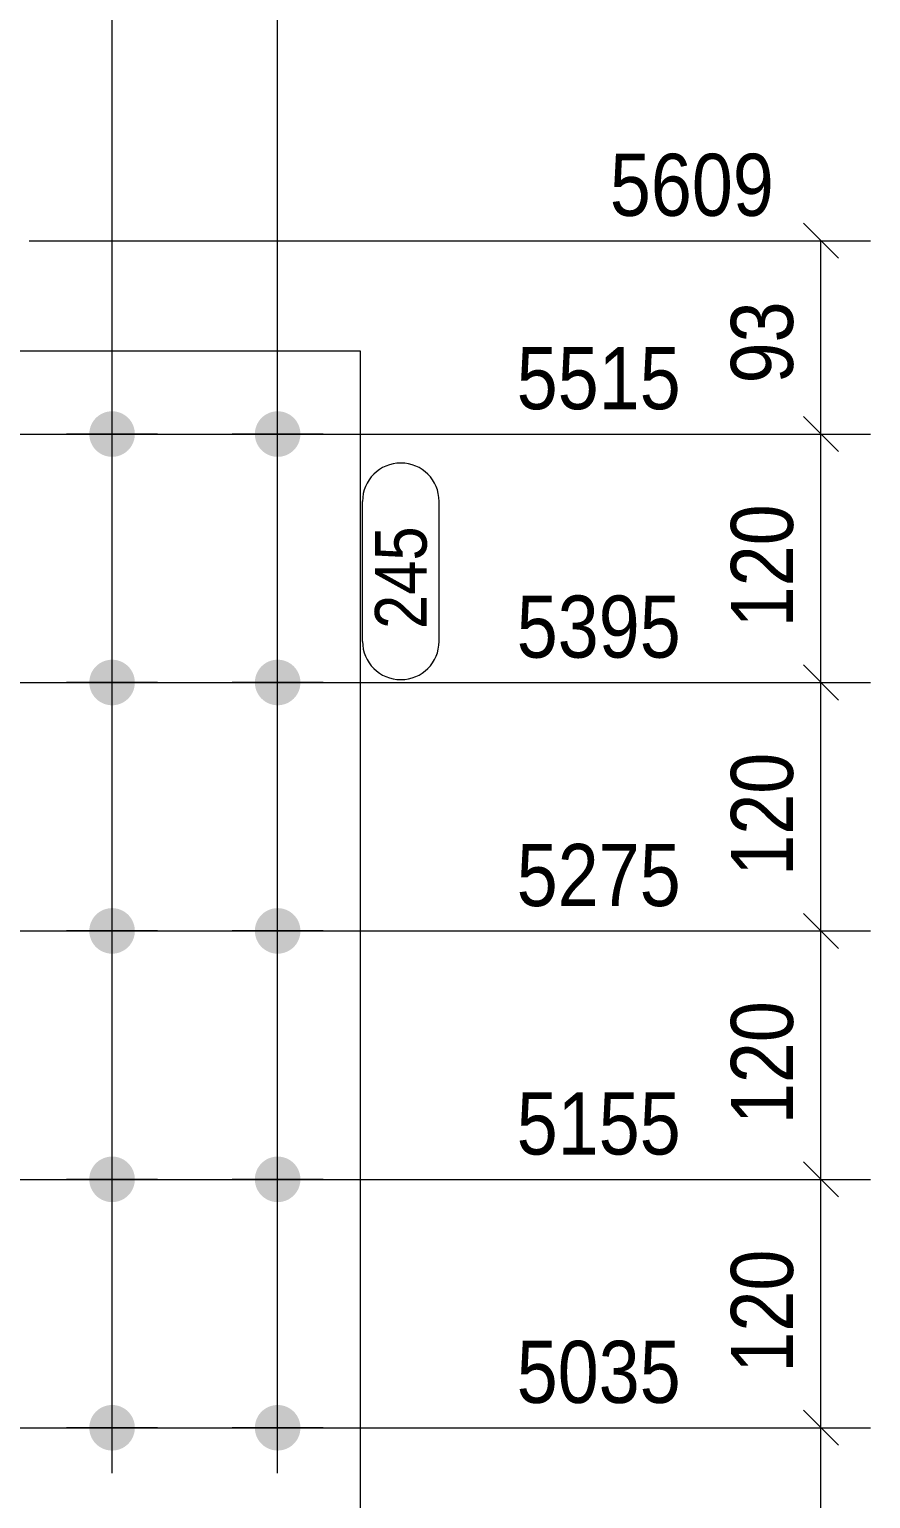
# Model space of a CAD drawing. Header units: millimetres. Extents: x 2 to 579, y 1 to 405.
# Drawn here: x 126.9 to 167.6, y 255.9 to 326.8 of the extents above; entities that cross this region are included whole.
import ezdxf

# ---------------------------------------------------------------- set-up
doc = ezdxf.new("R2010")
doc.units = ezdxf.units.MM
doc.linetypes.add('XKITLINE00', pattern=[0])
doc.linetypes.add('XKITLINE01', pattern=[4, 1, -1, 1, -1])
for name, color, linetype, lineweight in [('Bolt', 3, 'Continuous', 0), ('Dimensions', 7, 'Continuous', 0), ('Part', 2, 'Continuous', 0), ('PartMark', 7, 'Continuous', 0)]:
    doc.layers.add(name, color=color, linetype=linetype, lineweight=lineweight)
doc.styles.add('ARIAL', font='ARIAL.TTF')

# ---------------------------------------------------------------- blocks, each defined once
blk = doc.blocks.new('*A20')
at = {"layer": 'Bolt'}
for points in [[(129.832, 307.309), (129.833, 307.336), (129.834, 307.363), (129.837, 307.39), (129.839, 307.417), (129.843, 307.444), (129.847, 307.47), (129.852, 307.497), (129.858, 307.523), (129.864, 307.549), (129.871, 307.576), (129.879, 307.602), (129.887, 307.627), (129.896, 307.653), (129.905, 307.678), (129.915, 307.703), (129.926, 307.728), (129.937, 307.753), (129.949, 307.777), (129.961, 307.801), (129.974, 307.824), (129.988, 307.848), (130.002, 307.871), (130.017, 307.893), (130.032, 307.916), (130.048, 307.937), (130.064, 307.959), (130.081, 307.98), (130.098, 308.001), (130.116, 308.021), (130.135, 308.041), (130.153, 308.06), (130.173, 308.079), (130.193, 308.097), (130.213, 308.115), (130.233, 308.133), (130.254, 308.149), (130.276, 308.166), (130.298, 308.182), (130.32, 308.197), (130.343, 308.212), (130.366, 308.226), (130.389, 308.239), (130.413, 308.252), (130.437, 308.265), (130.461, 308.277), (130.485, 308.288), (130.51, 308.298), (130.535, 308.308), (130.561, 308.318), (130.586, 308.327), (130.612, 308.335), (130.638, 308.342), (130.664, 308.349), (130.69, 308.355), (130.717, 308.361), (130.743, 308.366), (130.77, 308.37), (130.797, 308.374), (130.823, 308.377), (130.85, 308.379), (130.877, 308.381), (130.904, 308.382), (130.931, 308.382), (130.958, 308.382), (130.985, 308.381), (131.012, 308.379), (131.039, 308.377), (131.066, 308.374), (131.093, 308.37), (131.119, 308.366), (131.146, 308.361), (131.172, 308.355), (131.198, 308.349), (131.225, 308.342), (131.251, 308.335), (131.276, 308.327), (131.302, 308.318), (131.327, 308.308), (131.352, 308.298), (131.377, 308.288), (131.402, 308.277), (131.426, 308.265), (131.45, 308.252), (131.473, 308.239), (131.497, 308.226), (131.52, 308.212), (131.542, 308.197), (131.565, 308.182), (131.586, 308.166), (131.608, 308.149), (131.629, 308.133), (131.65, 308.115), (131.67, 308.097), (131.69, 308.079), (131.709, 308.06), (131.728, 308.041), (131.746, 308.021), (131.764, 308.001), (131.782, 307.98), (131.798, 307.959), (131.815, 307.937), (131.831, 307.916), (131.846, 307.893), (131.861, 307.871), (131.875, 307.848), (131.888, 307.824), (131.901, 307.801), (131.914, 307.777), (131.926, 307.753), (131.937, 307.728), (131.947, 307.703), (131.958, 307.678), (131.967, 307.653), (131.976, 307.627), (131.984, 307.602), (131.991, 307.576), (131.998, 307.549), (132.004, 307.523), (132.01, 307.497), (132.015, 307.47), (132.019, 307.444), (132.023, 307.417), (132.026, 307.39), (132.028, 307.363), (132.03, 307.336), (132.031, 307.309), (132.031, 307.282), (132.031, 307.255), (132.03, 307.228), (132.028, 307.201), (132.026, 307.174), (132.023, 307.148), (132.019, 307.121), (132.015, 307.094), (132.01, 307.068), (132.004, 307.041), (131.998, 307.015), (131.991, 306.989), (131.984, 306.963), (131.976, 306.937), (131.967, 306.912), (131.958, 306.886), (131.947, 306.861), (131.937, 306.836), (131.926, 306.812), (131.914, 306.788), (131.901, 306.764), (131.888, 306.74), (131.875, 306.717), (131.861, 306.694), (131.846, 306.671), (131.831, 306.649), (131.815, 306.627), (131.798, 306.605), (131.782, 306.584), (131.764, 306.564), (131.746, 306.543), (131.728, 306.524), (131.709, 306.504), (131.69, 306.486), (131.67, 306.467), (131.65, 306.449), (131.629, 306.432), (131.608, 306.415), (131.586, 306.399), (131.565, 306.383), (131.542, 306.368), (131.52, 306.353), (131.497, 306.339), (131.473, 306.325), (131.45, 306.312), (131.426, 306.3), (131.402, 306.288), (131.377, 306.277), (131.352, 306.266), (131.327, 306.256), (131.302, 306.246), (131.276, 306.238), (131.251, 306.23), (131.225, 306.222), (131.198, 306.215), (131.172, 306.209), (131.146, 306.203), (131.119, 306.198), (131.093, 306.194), (131.066, 306.19), (131.039, 306.187), (131.012, 306.185), (130.985, 306.184), (130.958, 306.183), (130.931, 306.182), (130.904, 306.183), (130.877, 306.184), (130.85, 306.185), (130.823, 306.187), (130.797, 306.19), (130.77, 306.194), (130.743, 306.198), (130.717, 306.203), (130.69, 306.209), (130.664, 306.215), (130.638, 306.222), (130.612, 306.23), (130.586, 306.238), (130.561, 306.246), (130.535, 306.256), (130.51, 306.266), (130.485, 306.277), (130.461, 306.288), (130.437, 306.3), (130.413, 306.312), (130.389, 306.325), (130.366, 306.339), (130.343, 306.353), (130.32, 306.368), (130.298, 306.383), (130.276, 306.399), (130.254, 306.415), (130.233, 306.432), (130.213, 306.449), (130.193, 306.467), (130.173, 306.486), (130.153, 306.504), (130.135, 306.524), (130.116, 306.543), (130.098, 306.564), (130.081, 306.584), (130.064, 306.605), (130.048, 306.627), (130.032, 306.649), (130.017, 306.671), (130.002, 306.694), (129.988, 306.717), (129.974, 306.74), (129.961, 306.764), (129.949, 306.788), (129.937, 306.812), (129.926, 306.836), (129.915, 306.861), (129.905, 306.886), (129.896, 306.912), (129.887, 306.937), (129.879, 306.963), (129.871, 306.989), (129.864, 307.015), (129.858, 307.041), (129.852, 307.068), (129.847, 307.094), (129.843, 307.121), (129.839, 307.148), (129.837, 307.174), (129.834, 307.201), (129.833, 307.228), (129.832, 307.255), (129.831, 307.282)], [(137.832, 307.309), (137.833, 307.336), (137.834, 307.363), (137.837, 307.39), (137.839, 307.417), (137.843, 307.444), (137.847, 307.47), (137.852, 307.497), (137.858, 307.523), (137.864, 307.549), (137.871, 307.576), (137.879, 307.602), (137.887, 307.627), (137.896, 307.653), (137.905, 307.678), (137.915, 307.703), (137.926, 307.728), (137.937, 307.753), (137.949, 307.777), (137.961, 307.801), (137.974, 307.824), (137.988, 307.848), (138.002, 307.871), (138.017, 307.893), (138.032, 307.916), (138.048, 307.937), (138.064, 307.959), (138.081, 307.98), (138.098, 308.001), (138.116, 308.021), (138.135, 308.041), (138.153, 308.06), (138.173, 308.079), (138.193, 308.097), (138.213, 308.115), (138.233, 308.133), (138.254, 308.149), (138.276, 308.166), (138.298, 308.182), (138.32, 308.197), (138.343, 308.212), (138.366, 308.226), (138.389, 308.239), (138.413, 308.252), (138.437, 308.265), (138.461, 308.277), (138.485, 308.288), (138.51, 308.298), (138.535, 308.308), (138.561, 308.318), (138.586, 308.327), (138.612, 308.335), (138.638, 308.342), (138.664, 308.349), (138.69, 308.355), (138.717, 308.361), (138.743, 308.366), (138.77, 308.37), (138.797, 308.374), (138.823, 308.377), (138.85, 308.379), (138.877, 308.381), (138.904, 308.382), (138.931, 308.382), (138.958, 308.382), (138.985, 308.381), (139.012, 308.379), (139.039, 308.377), (139.066, 308.374), (139.093, 308.37), (139.119, 308.366), (139.146, 308.361), (139.172, 308.355), (139.198, 308.349), (139.225, 308.342), (139.251, 308.335), (139.276, 308.327), (139.302, 308.318), (139.327, 308.308), (139.352, 308.298), (139.377, 308.288), (139.402, 308.277), (139.426, 308.265), (139.45, 308.252), (139.473, 308.239), (139.497, 308.226), (139.52, 308.212), (139.542, 308.197), (139.565, 308.182), (139.586, 308.166), (139.608, 308.149), (139.629, 308.133), (139.65, 308.115), (139.67, 308.097), (139.69, 308.079), (139.709, 308.06), (139.728, 308.041), (139.746, 308.021), (139.764, 308.001), (139.782, 307.98), (139.798, 307.959), (139.815, 307.937), (139.831, 307.916), (139.846, 307.893), (139.861, 307.871), (139.875, 307.848), (139.888, 307.824), (139.901, 307.801), (139.914, 307.777), (139.926, 307.753), (139.937, 307.728), (139.947, 307.703), (139.958, 307.678), (139.967, 307.653), (139.976, 307.627), (139.984, 307.602), (139.991, 307.576), (139.998, 307.549), (140.004, 307.523), (140.01, 307.497), (140.015, 307.47), (140.019, 307.444), (140.023, 307.417), (140.026, 307.39), (140.028, 307.363), (140.03, 307.336), (140.031, 307.309), (140.031, 307.282), (140.031, 307.255), (140.03, 307.228), (140.028, 307.201), (140.026, 307.174), (140.023, 307.148), (140.019, 307.121), (140.015, 307.094), (140.01, 307.068), (140.004, 307.041), (139.998, 307.015), (139.991, 306.989), (139.984, 306.963), (139.976, 306.937), (139.967, 306.912), (139.958, 306.886), (139.947, 306.861), (139.937, 306.836), (139.926, 306.812), (139.914, 306.788), (139.901, 306.764), (139.888, 306.74), (139.875, 306.717), (139.861, 306.694), (139.846, 306.671), (139.831, 306.649), (139.815, 306.627), (139.798, 306.605), (139.782, 306.584), (139.764, 306.564), (139.746, 306.543), (139.728, 306.524), (139.709, 306.504), (139.69, 306.486), (139.67, 306.467), (139.65, 306.449), (139.629, 306.432), (139.608, 306.415), (139.586, 306.399), (139.565, 306.383), (139.542, 306.368), (139.52, 306.353), (139.497, 306.339), (139.473, 306.325), (139.45, 306.312), (139.426, 306.3), (139.402, 306.288), (139.377, 306.277), (139.352, 306.266), (139.327, 306.256), (139.302, 306.246), (139.276, 306.238), (139.251, 306.23), (139.225, 306.222), (139.198, 306.215), (139.172, 306.209), (139.146, 306.203), (139.119, 306.198), (139.093, 306.194), (139.066, 306.19), (139.039, 306.187), (139.012, 306.185), (138.985, 306.184), (138.958, 306.183), (138.931, 306.182), (138.904, 306.183), (138.877, 306.184), (138.85, 306.185), (138.823, 306.187), (138.797, 306.19), (138.77, 306.194), (138.743, 306.198), (138.717, 306.203), (138.69, 306.209), (138.664, 306.215), (138.638, 306.222), (138.612, 306.23), (138.586, 306.238), (138.561, 306.246), (138.535, 306.256), (138.51, 306.266), (138.485, 306.277), (138.461, 306.288), (138.437, 306.3), (138.413, 306.312), (138.389, 306.325), (138.366, 306.339), (138.343, 306.353), (138.32, 306.368), (138.298, 306.383), (138.276, 306.399), (138.254, 306.415), (138.233, 306.432), (138.213, 306.449), (138.193, 306.467), (138.173, 306.486), (138.153, 306.504), (138.135, 306.524), (138.116, 306.543), (138.098, 306.564), (138.081, 306.584), (138.064, 306.605), (138.048, 306.627), (138.032, 306.649), (138.017, 306.671), (138.002, 306.694), (137.988, 306.717), (137.974, 306.74), (137.961, 306.764), (137.949, 306.788), (137.937, 306.812), (137.926, 306.836), (137.915, 306.861), (137.905, 306.886), (137.896, 306.912), (137.887, 306.937), (137.879, 306.963), (137.871, 306.989), (137.864, 307.015), (137.858, 307.041), (137.852, 307.068), (137.847, 307.094), (137.843, 307.121), (137.839, 307.148), (137.837, 307.174), (137.834, 307.201), (137.833, 307.228), (137.832, 307.255), (137.831, 307.282)], [(129.832, 295.309), (129.833, 295.336), (129.834, 295.363), (129.837, 295.39), (129.839, 295.417), (129.843, 295.444), (129.847, 295.47), (129.852, 295.497), (129.858, 295.523), (129.864, 295.549), (129.871, 295.576), (129.879, 295.602), (129.887, 295.627), (129.896, 295.653), (129.905, 295.678), (129.915, 295.703), (129.926, 295.728), (129.937, 295.753), (129.949, 295.777), (129.961, 295.801), (129.974, 295.824), (129.988, 295.848), (130.002, 295.871), (130.017, 295.893), (130.032, 295.916), (130.048, 295.937), (130.064, 295.959), (130.081, 295.98), (130.098, 296.001), (130.116, 296.021), (130.135, 296.041), (130.153, 296.06), (130.173, 296.079), (130.193, 296.097), (130.213, 296.115), (130.233, 296.133), (130.254, 296.149), (130.276, 296.166), (130.298, 296.182), (130.32, 296.197), (130.343, 296.212), (130.366, 296.226), (130.389, 296.239), (130.413, 296.252), (130.437, 296.265), (130.461, 296.277), (130.485, 296.288), (130.51, 296.298), (130.535, 296.308), (130.561, 296.318), (130.586, 296.327), (130.612, 296.335), (130.638, 296.342), (130.664, 296.349), (130.69, 296.355), (130.717, 296.361), (130.743, 296.366), (130.77, 296.37), (130.797, 296.374), (130.823, 296.377), (130.85, 296.379), (130.877, 296.381), (130.904, 296.382), (130.931, 296.382), (130.958, 296.382), (130.985, 296.381), (131.012, 296.379), (131.039, 296.377), (131.066, 296.374), (131.093, 296.37), (131.119, 296.366), (131.146, 296.361), (131.172, 296.355), (131.198, 296.349), (131.225, 296.342), (131.251, 296.335), (131.276, 296.327), (131.302, 296.318), (131.327, 296.308), (131.352, 296.298), (131.377, 296.288), (131.402, 296.277), (131.426, 296.265), (131.45, 296.252), (131.473, 296.239), (131.497, 296.226), (131.52, 296.212), (131.542, 296.197), (131.565, 296.182), (131.586, 296.166), (131.608, 296.149), (131.629, 296.133), (131.65, 296.115), (131.67, 296.097), (131.69, 296.079), (131.709, 296.06), (131.728, 296.041), (131.746, 296.021), (131.764, 296.001), (131.782, 295.98), (131.798, 295.959), (131.815, 295.937), (131.831, 295.916), (131.846, 295.893), (131.861, 295.871), (131.875, 295.848), (131.888, 295.824), (131.901, 295.801), (131.914, 295.777), (131.926, 295.753), (131.937, 295.728), (131.947, 295.703), (131.958, 295.678), (131.967, 295.653), (131.976, 295.627), (131.984, 295.602), (131.991, 295.576), (131.998, 295.549), (132.004, 295.523), (132.01, 295.497), (132.015, 295.47), (132.019, 295.444), (132.023, 295.417), (132.026, 295.39), (132.028, 295.363), (132.03, 295.336), (132.031, 295.309), (132.031, 295.282), (132.031, 295.255), (132.03, 295.228), (132.028, 295.201), (132.026, 295.174), (132.023, 295.148), (132.019, 295.121), (132.015, 295.094), (132.01, 295.068), (132.004, 295.041), (131.998, 295.015), (131.991, 294.989), (131.984, 294.963), (131.976, 294.937), (131.967, 294.912), (131.958, 294.886), (131.947, 294.861), (131.937, 294.836), (131.926, 294.812), (131.914, 294.788), (131.901, 294.764), (131.888, 294.74), (131.875, 294.717), (131.861, 294.694), (131.846, 294.671), (131.831, 294.649), (131.815, 294.627), (131.798, 294.605), (131.782, 294.584), (131.764, 294.564), (131.746, 294.543), (131.728, 294.524), (131.709, 294.504), (131.69, 294.486), (131.67, 294.467), (131.65, 294.449), (131.629, 294.432), (131.608, 294.415), (131.586, 294.399), (131.565, 294.383), (131.542, 294.368), (131.52, 294.353), (131.497, 294.339), (131.473, 294.325), (131.45, 294.312), (131.426, 294.3), (131.402, 294.288), (131.377, 294.277), (131.352, 294.266), (131.327, 294.256), (131.302, 294.246), (131.276, 294.238), (131.251, 294.23), (131.225, 294.222), (131.198, 294.215), (131.172, 294.209), (131.146, 294.203), (131.119, 294.198), (131.093, 294.194), (131.066, 294.19), (131.039, 294.187), (131.012, 294.185), (130.985, 294.184), (130.958, 294.183), (130.931, 294.182), (130.904, 294.183), (130.877, 294.184), (130.85, 294.185), (130.823, 294.187), (130.797, 294.19), (130.77, 294.194), (130.743, 294.198), (130.717, 294.203), (130.69, 294.209), (130.664, 294.215), (130.638, 294.222), (130.612, 294.23), (130.586, 294.238), (130.561, 294.246), (130.535, 294.256), (130.51, 294.266), (130.485, 294.277), (130.461, 294.288), (130.437, 294.3), (130.413, 294.312), (130.389, 294.325), (130.366, 294.339), (130.343, 294.353), (130.32, 294.368), (130.298, 294.383), (130.276, 294.399), (130.254, 294.415), (130.233, 294.432), (130.213, 294.449), (130.193, 294.467), (130.173, 294.486), (130.153, 294.504), (130.135, 294.524), (130.116, 294.543), (130.098, 294.564), (130.081, 294.584), (130.064, 294.605), (130.048, 294.627), (130.032, 294.649), (130.017, 294.671), (130.002, 294.694), (129.988, 294.717), (129.974, 294.74), (129.961, 294.764), (129.949, 294.788), (129.937, 294.812), (129.926, 294.836), (129.915, 294.861), (129.905, 294.886), (129.896, 294.912), (129.887, 294.937), (129.879, 294.963), (129.871, 294.989), (129.864, 295.015), (129.858, 295.041), (129.852, 295.068), (129.847, 295.094), (129.843, 295.121), (129.839, 295.148), (129.837, 295.174), (129.834, 295.201), (129.833, 295.228), (129.832, 295.255), (129.831, 295.282)], [(137.832, 295.309), (137.833, 295.336), (137.834, 295.363), (137.837, 295.39), (137.839, 295.417), (137.843, 295.444), (137.847, 295.47), (137.852, 295.497), (137.858, 295.523), (137.864, 295.549), (137.871, 295.576), (137.879, 295.602), (137.887, 295.627), (137.896, 295.653), (137.905, 295.678), (137.915, 295.703), (137.926, 295.728), (137.937, 295.753), (137.949, 295.777), (137.961, 295.801), (137.974, 295.824), (137.988, 295.848), (138.002, 295.871), (138.017, 295.893), (138.032, 295.916), (138.048, 295.937), (138.064, 295.959), (138.081, 295.98), (138.098, 296.001), (138.116, 296.021), (138.135, 296.041), (138.153, 296.06), (138.173, 296.079), (138.193, 296.097), (138.213, 296.115), (138.233, 296.133), (138.254, 296.149), (138.276, 296.166), (138.298, 296.182), (138.32, 296.197), (138.343, 296.212), (138.366, 296.226), (138.389, 296.239), (138.413, 296.252), (138.437, 296.265), (138.461, 296.277), (138.485, 296.288), (138.51, 296.298), (138.535, 296.308), (138.561, 296.318), (138.586, 296.327), (138.612, 296.335), (138.638, 296.342), (138.664, 296.349), (138.69, 296.355), (138.717, 296.361), (138.743, 296.366), (138.77, 296.37), (138.797, 296.374), (138.823, 296.377), (138.85, 296.379), (138.877, 296.381), (138.904, 296.382), (138.931, 296.382), (138.958, 296.382), (138.985, 296.381), (139.012, 296.379), (139.039, 296.377), (139.066, 296.374), (139.093, 296.37), (139.119, 296.366), (139.146, 296.361), (139.172, 296.355), (139.198, 296.349), (139.225, 296.342), (139.251, 296.335), (139.276, 296.327), (139.302, 296.318), (139.327, 296.308), (139.352, 296.298), (139.377, 296.288), (139.402, 296.277), (139.426, 296.265), (139.45, 296.252), (139.473, 296.239), (139.497, 296.226), (139.52, 296.212), (139.542, 296.197), (139.565, 296.182), (139.586, 296.166), (139.608, 296.149), (139.629, 296.133), (139.65, 296.115), (139.67, 296.097), (139.69, 296.079), (139.709, 296.06), (139.728, 296.041), (139.746, 296.021), (139.764, 296.001), (139.782, 295.98), (139.798, 295.959), (139.815, 295.937), (139.831, 295.916), (139.846, 295.893), (139.861, 295.871), (139.875, 295.848), (139.888, 295.824), (139.901, 295.801), (139.914, 295.777), (139.926, 295.753), (139.937, 295.728), (139.947, 295.703), (139.958, 295.678), (139.967, 295.653), (139.976, 295.627), (139.984, 295.602), (139.991, 295.576), (139.998, 295.549), (140.004, 295.523), (140.01, 295.497), (140.015, 295.47), (140.019, 295.444), (140.023, 295.417), (140.026, 295.39), (140.028, 295.363), (140.03, 295.336), (140.031, 295.309), (140.031, 295.282), (140.031, 295.255), (140.03, 295.228), (140.028, 295.201), (140.026, 295.174), (140.023, 295.148), (140.019, 295.121), (140.015, 295.094), (140.01, 295.068), (140.004, 295.041), (139.998, 295.015), (139.991, 294.989), (139.984, 294.963), (139.976, 294.937), (139.967, 294.912), (139.958, 294.886), (139.947, 294.861), (139.937, 294.836), (139.926, 294.812), (139.914, 294.788), (139.901, 294.764), (139.888, 294.74), (139.875, 294.717), (139.861, 294.694), (139.846, 294.671), (139.831, 294.649), (139.815, 294.627), (139.798, 294.605), (139.782, 294.584), (139.764, 294.564), (139.746, 294.543), (139.728, 294.524), (139.709, 294.504), (139.69, 294.486), (139.67, 294.467), (139.65, 294.449), (139.629, 294.432), (139.608, 294.415), (139.586, 294.399), (139.565, 294.383), (139.542, 294.368), (139.52, 294.353), (139.497, 294.339), (139.473, 294.325), (139.45, 294.312), (139.426, 294.3), (139.402, 294.288), (139.377, 294.277), (139.352, 294.266), (139.327, 294.256), (139.302, 294.246), (139.276, 294.238), (139.251, 294.23), (139.225, 294.222), (139.198, 294.215), (139.172, 294.209), (139.146, 294.203), (139.119, 294.198), (139.093, 294.194), (139.066, 294.19), (139.039, 294.187), (139.012, 294.185), (138.985, 294.184), (138.958, 294.183), (138.931, 294.182), (138.904, 294.183), (138.877, 294.184), (138.85, 294.185), (138.823, 294.187), (138.797, 294.19), (138.77, 294.194), (138.743, 294.198), (138.717, 294.203), (138.69, 294.209), (138.664, 294.215), (138.638, 294.222), (138.612, 294.23), (138.586, 294.238), (138.561, 294.246), (138.535, 294.256), (138.51, 294.266), (138.485, 294.277), (138.461, 294.288), (138.437, 294.3), (138.413, 294.312), (138.389, 294.325), (138.366, 294.339), (138.343, 294.353), (138.32, 294.368), (138.298, 294.383), (138.276, 294.399), (138.254, 294.415), (138.233, 294.432), (138.213, 294.449), (138.193, 294.467), (138.173, 294.486), (138.153, 294.504), (138.135, 294.524), (138.116, 294.543), (138.098, 294.564), (138.081, 294.584), (138.064, 294.605), (138.048, 294.627), (138.032, 294.649), (138.017, 294.671), (138.002, 294.694), (137.988, 294.717), (137.974, 294.74), (137.961, 294.764), (137.949, 294.788), (137.937, 294.812), (137.926, 294.836), (137.915, 294.861), (137.905, 294.886), (137.896, 294.912), (137.887, 294.937), (137.879, 294.963), (137.871, 294.989), (137.864, 295.015), (137.858, 295.041), (137.852, 295.068), (137.847, 295.094), (137.843, 295.121), (137.839, 295.148), (137.837, 295.174), (137.834, 295.201), (137.833, 295.228), (137.832, 295.255), (137.831, 295.282)], [(129.832, 283.309), (129.833, 283.336), (129.834, 283.363), (129.837, 283.39), (129.839, 283.417), (129.843, 283.444), (129.847, 283.47), (129.852, 283.497), (129.858, 283.523), (129.864, 283.549), (129.871, 283.576), (129.879, 283.602), (129.887, 283.627), (129.896, 283.653), (129.905, 283.678), (129.915, 283.703), (129.926, 283.728), (129.937, 283.753), (129.949, 283.777), (129.961, 283.801), (129.974, 283.824), (129.988, 283.848), (130.002, 283.871), (130.017, 283.893), (130.032, 283.916), (130.048, 283.937), (130.064, 283.959), (130.081, 283.98), (130.098, 284.001), (130.116, 284.021), (130.135, 284.041), (130.153, 284.06), (130.173, 284.079), (130.193, 284.097), (130.213, 284.115), (130.233, 284.133), (130.254, 284.149), (130.276, 284.166), (130.298, 284.182), (130.32, 284.197), (130.343, 284.212), (130.366, 284.226), (130.389, 284.239), (130.413, 284.252), (130.437, 284.265), (130.461, 284.277), (130.485, 284.288), (130.51, 284.298), (130.535, 284.308), (130.561, 284.318), (130.586, 284.327), (130.612, 284.335), (130.638, 284.342), (130.664, 284.349), (130.69, 284.355), (130.717, 284.361), (130.743, 284.366), (130.77, 284.37), (130.797, 284.374), (130.823, 284.377), (130.85, 284.379), (130.877, 284.381), (130.904, 284.382), (130.931, 284.382), (130.958, 284.382), (130.985, 284.381), (131.012, 284.379), (131.039, 284.377), (131.066, 284.374), (131.093, 284.37), (131.119, 284.366), (131.146, 284.361), (131.172, 284.355), (131.198, 284.349), (131.225, 284.342), (131.251, 284.335), (131.276, 284.327), (131.302, 284.318), (131.327, 284.308), (131.352, 284.298), (131.377, 284.288), (131.402, 284.277), (131.426, 284.265), (131.45, 284.252), (131.473, 284.239), (131.497, 284.226), (131.52, 284.212), (131.542, 284.197), (131.565, 284.182), (131.586, 284.166), (131.608, 284.149), (131.629, 284.133), (131.65, 284.115), (131.67, 284.097), (131.69, 284.079), (131.709, 284.06), (131.728, 284.041), (131.746, 284.021), (131.764, 284.001), (131.782, 283.98), (131.798, 283.959), (131.815, 283.937), (131.831, 283.916), (131.846, 283.893), (131.861, 283.871), (131.875, 283.848), (131.888, 283.824), (131.901, 283.801), (131.914, 283.777), (131.926, 283.753), (131.937, 283.728), (131.947, 283.703), (131.958, 283.678), (131.967, 283.653), (131.976, 283.627), (131.984, 283.602), (131.991, 283.576), (131.998, 283.549), (132.004, 283.523), (132.01, 283.497), (132.015, 283.47), (132.019, 283.444), (132.023, 283.417), (132.026, 283.39), (132.028, 283.363), (132.03, 283.336), (132.031, 283.309), (132.031, 283.282), (132.031, 283.255), (132.03, 283.228), (132.028, 283.201), (132.026, 283.174), (132.023, 283.148), (132.019, 283.121), (132.015, 283.094), (132.01, 283.068), (132.004, 283.041), (131.998, 283.015), (131.991, 282.989), (131.984, 282.963), (131.976, 282.937), (131.967, 282.912), (131.958, 282.886), (131.947, 282.861), (131.937, 282.836), (131.926, 282.812), (131.914, 282.788), (131.901, 282.764), (131.888, 282.74), (131.875, 282.717), (131.861, 282.694), (131.846, 282.671), (131.831, 282.649), (131.815, 282.627), (131.798, 282.605), (131.782, 282.584), (131.764, 282.564), (131.746, 282.543), (131.728, 282.524), (131.709, 282.504), (131.69, 282.486), (131.67, 282.467), (131.65, 282.449), (131.629, 282.432), (131.608, 282.415), (131.586, 282.399), (131.565, 282.383), (131.542, 282.368), (131.52, 282.353), (131.497, 282.339), (131.473, 282.325), (131.45, 282.312), (131.426, 282.3), (131.402, 282.288), (131.377, 282.277), (131.352, 282.266), (131.327, 282.256), (131.302, 282.246), (131.276, 282.238), (131.251, 282.23), (131.225, 282.222), (131.198, 282.215), (131.172, 282.209), (131.146, 282.203), (131.119, 282.198), (131.093, 282.194), (131.066, 282.19), (131.039, 282.187), (131.012, 282.185), (130.985, 282.184), (130.958, 282.183), (130.931, 282.182), (130.904, 282.183), (130.877, 282.184), (130.85, 282.185), (130.823, 282.187), (130.797, 282.19), (130.77, 282.194), (130.743, 282.198), (130.717, 282.203), (130.69, 282.209), (130.664, 282.215), (130.638, 282.222), (130.612, 282.23), (130.586, 282.238), (130.561, 282.246), (130.535, 282.256), (130.51, 282.266), (130.485, 282.277), (130.461, 282.288), (130.437, 282.3), (130.413, 282.312), (130.389, 282.325), (130.366, 282.339), (130.343, 282.353), (130.32, 282.368), (130.298, 282.383), (130.276, 282.399), (130.254, 282.415), (130.233, 282.432), (130.213, 282.449), (130.193, 282.467), (130.173, 282.486), (130.153, 282.504), (130.135, 282.524), (130.116, 282.543), (130.098, 282.564), (130.081, 282.584), (130.064, 282.605), (130.048, 282.627), (130.032, 282.649), (130.017, 282.671), (130.002, 282.694), (129.988, 282.717), (129.974, 282.74), (129.961, 282.764), (129.949, 282.788), (129.937, 282.812), (129.926, 282.836), (129.915, 282.861), (129.905, 282.886), (129.896, 282.912), (129.887, 282.937), (129.879, 282.963), (129.871, 282.989), (129.864, 283.015), (129.858, 283.041), (129.852, 283.068), (129.847, 283.094), (129.843, 283.121), (129.839, 283.148), (129.837, 283.174), (129.834, 283.201), (129.833, 283.228), (129.832, 283.255), (129.831, 283.282)], [(137.832, 283.309), (137.833, 283.336), (137.834, 283.363), (137.837, 283.39), (137.839, 283.417), (137.843, 283.444), (137.847, 283.47), (137.852, 283.497), (137.858, 283.523), (137.864, 283.549), (137.871, 283.576), (137.879, 283.602), (137.887, 283.627), (137.896, 283.653), (137.905, 283.678), (137.915, 283.703), (137.926, 283.728), (137.937, 283.753), (137.949, 283.777), (137.961, 283.801), (137.974, 283.824), (137.988, 283.848), (138.002, 283.871), (138.017, 283.893), (138.032, 283.916), (138.048, 283.937), (138.064, 283.959), (138.081, 283.98), (138.098, 284.001), (138.116, 284.021), (138.135, 284.041), (138.153, 284.06), (138.173, 284.079), (138.193, 284.097), (138.213, 284.115), (138.233, 284.133), (138.254, 284.149), (138.276, 284.166), (138.298, 284.182), (138.32, 284.197), (138.343, 284.212), (138.366, 284.226), (138.389, 284.239), (138.413, 284.252), (138.437, 284.265), (138.461, 284.277), (138.485, 284.288), (138.51, 284.298), (138.535, 284.308), (138.561, 284.318), (138.586, 284.327), (138.612, 284.335), (138.638, 284.342), (138.664, 284.349), (138.69, 284.355), (138.717, 284.361), (138.743, 284.366), (138.77, 284.37), (138.797, 284.374), (138.823, 284.377), (138.85, 284.379), (138.877, 284.381), (138.904, 284.382), (138.931, 284.382), (138.958, 284.382), (138.985, 284.381), (139.012, 284.379), (139.039, 284.377), (139.066, 284.374), (139.093, 284.37), (139.119, 284.366), (139.146, 284.361), (139.172, 284.355), (139.198, 284.349), (139.225, 284.342), (139.251, 284.335), (139.276, 284.327), (139.302, 284.318), (139.327, 284.308), (139.352, 284.298), (139.377, 284.288), (139.402, 284.277), (139.426, 284.265), (139.45, 284.252), (139.473, 284.239), (139.497, 284.226), (139.52, 284.212), (139.542, 284.197), (139.565, 284.182), (139.586, 284.166), (139.608, 284.149), (139.629, 284.133), (139.65, 284.115), (139.67, 284.097), (139.69, 284.079), (139.709, 284.06), (139.728, 284.041), (139.746, 284.021), (139.764, 284.001), (139.782, 283.98), (139.798, 283.959), (139.815, 283.937), (139.831, 283.916), (139.846, 283.893), (139.861, 283.871), (139.875, 283.848), (139.888, 283.824), (139.901, 283.801), (139.914, 283.777), (139.926, 283.753), (139.937, 283.728), (139.947, 283.703), (139.958, 283.678), (139.967, 283.653), (139.976, 283.627), (139.984, 283.602), (139.991, 283.576), (139.998, 283.549), (140.004, 283.523), (140.01, 283.497), (140.015, 283.47), (140.019, 283.444), (140.023, 283.417), (140.026, 283.39), (140.028, 283.363), (140.03, 283.336), (140.031, 283.309), (140.031, 283.282), (140.031, 283.255), (140.03, 283.228), (140.028, 283.201), (140.026, 283.174), (140.023, 283.148), (140.019, 283.121), (140.015, 283.094), (140.01, 283.068), (140.004, 283.041), (139.998, 283.015), (139.991, 282.989), (139.984, 282.963), (139.976, 282.937), (139.967, 282.912), (139.958, 282.886), (139.947, 282.861), (139.937, 282.836), (139.926, 282.812), (139.914, 282.788), (139.901, 282.764), (139.888, 282.74), (139.875, 282.717), (139.861, 282.694), (139.846, 282.671), (139.831, 282.649), (139.815, 282.627), (139.798, 282.605), (139.782, 282.584), (139.764, 282.564), (139.746, 282.543), (139.728, 282.524), (139.709, 282.504), (139.69, 282.486), (139.67, 282.467), (139.65, 282.449), (139.629, 282.432), (139.608, 282.415), (139.586, 282.399), (139.565, 282.383), (139.542, 282.368), (139.52, 282.353), (139.497, 282.339), (139.473, 282.325), (139.45, 282.312), (139.426, 282.3), (139.402, 282.288), (139.377, 282.277), (139.352, 282.266), (139.327, 282.256), (139.302, 282.246), (139.276, 282.238), (139.251, 282.23), (139.225, 282.222), (139.198, 282.215), (139.172, 282.209), (139.146, 282.203), (139.119, 282.198), (139.093, 282.194), (139.066, 282.19), (139.039, 282.187), (139.012, 282.185), (138.985, 282.184), (138.958, 282.183), (138.931, 282.182), (138.904, 282.183), (138.877, 282.184), (138.85, 282.185), (138.823, 282.187), (138.797, 282.19), (138.77, 282.194), (138.743, 282.198), (138.717, 282.203), (138.69, 282.209), (138.664, 282.215), (138.638, 282.222), (138.612, 282.23), (138.586, 282.238), (138.561, 282.246), (138.535, 282.256), (138.51, 282.266), (138.485, 282.277), (138.461, 282.288), (138.437, 282.3), (138.413, 282.312), (138.389, 282.325), (138.366, 282.339), (138.343, 282.353), (138.32, 282.368), (138.298, 282.383), (138.276, 282.399), (138.254, 282.415), (138.233, 282.432), (138.213, 282.449), (138.193, 282.467), (138.173, 282.486), (138.153, 282.504), (138.135, 282.524), (138.116, 282.543), (138.098, 282.564), (138.081, 282.584), (138.064, 282.605), (138.048, 282.627), (138.032, 282.649), (138.017, 282.671), (138.002, 282.694), (137.988, 282.717), (137.974, 282.74), (137.961, 282.764), (137.949, 282.788), (137.937, 282.812), (137.926, 282.836), (137.915, 282.861), (137.905, 282.886), (137.896, 282.912), (137.887, 282.937), (137.879, 282.963), (137.871, 282.989), (137.864, 283.015), (137.858, 283.041), (137.852, 283.068), (137.847, 283.094), (137.843, 283.121), (137.839, 283.148), (137.837, 283.174), (137.834, 283.201), (137.833, 283.228), (137.832, 283.255), (137.831, 283.282)], [(129.832, 271.309), (129.833, 271.336), (129.834, 271.363), (129.837, 271.39), (129.839, 271.417), (129.843, 271.444), (129.847, 271.47), (129.852, 271.497), (129.858, 271.523), (129.864, 271.549), (129.871, 271.576), (129.879, 271.602), (129.887, 271.627), (129.896, 271.653), (129.905, 271.678), (129.915, 271.703), (129.926, 271.728), (129.937, 271.753), (129.949, 271.777), (129.961, 271.801), (129.974, 271.824), (129.988, 271.848), (130.002, 271.871), (130.017, 271.893), (130.032, 271.916), (130.048, 271.937), (130.064, 271.959), (130.081, 271.98), (130.098, 272.001), (130.116, 272.021), (130.135, 272.041), (130.153, 272.06), (130.173, 272.079), (130.193, 272.097), (130.213, 272.115), (130.233, 272.133), (130.254, 272.149), (130.276, 272.166), (130.298, 272.182), (130.32, 272.197), (130.343, 272.212), (130.366, 272.226), (130.389, 272.239), (130.413, 272.252), (130.437, 272.265), (130.461, 272.277), (130.485, 272.288), (130.51, 272.298), (130.535, 272.308), (130.561, 272.318), (130.586, 272.327), (130.612, 272.335), (130.638, 272.342), (130.664, 272.349), (130.69, 272.355), (130.717, 272.361), (130.743, 272.366), (130.77, 272.37), (130.797, 272.374), (130.823, 272.377), (130.85, 272.379), (130.877, 272.381), (130.904, 272.382), (130.931, 272.382), (130.958, 272.382), (130.985, 272.381), (131.012, 272.379), (131.039, 272.377), (131.066, 272.374), (131.093, 272.37), (131.119, 272.366), (131.146, 272.361), (131.172, 272.355), (131.198, 272.349), (131.225, 272.342), (131.251, 272.335), (131.276, 272.327), (131.302, 272.318), (131.327, 272.308), (131.352, 272.298), (131.377, 272.288), (131.402, 272.277), (131.426, 272.265), (131.45, 272.252), (131.473, 272.239), (131.497, 272.226), (131.52, 272.212), (131.542, 272.197), (131.565, 272.182), (131.586, 272.166), (131.608, 272.149), (131.629, 272.133), (131.65, 272.115), (131.67, 272.097), (131.69, 272.079), (131.709, 272.06), (131.728, 272.041), (131.746, 272.021), (131.764, 272.001), (131.782, 271.98), (131.798, 271.959), (131.815, 271.937), (131.831, 271.916), (131.846, 271.893), (131.861, 271.871), (131.875, 271.848), (131.888, 271.824), (131.901, 271.801), (131.914, 271.777), (131.926, 271.753), (131.937, 271.728), (131.947, 271.703), (131.958, 271.678), (131.967, 271.653), (131.976, 271.627), (131.984, 271.602), (131.991, 271.576), (131.998, 271.549), (132.004, 271.523), (132.01, 271.497), (132.015, 271.47), (132.019, 271.444), (132.023, 271.417), (132.026, 271.39), (132.028, 271.363), (132.03, 271.336), (132.031, 271.309), (132.031, 271.282), (132.031, 271.255), (132.03, 271.228), (132.028, 271.201), (132.026, 271.174), (132.023, 271.148), (132.019, 271.121), (132.015, 271.094), (132.01, 271.068), (132.004, 271.041), (131.998, 271.015), (131.991, 270.989), (131.984, 270.963), (131.976, 270.937), (131.967, 270.912), (131.958, 270.886), (131.947, 270.861), (131.937, 270.836), (131.926, 270.812), (131.914, 270.788), (131.901, 270.764), (131.888, 270.74), (131.875, 270.717), (131.861, 270.694), (131.846, 270.671), (131.831, 270.649), (131.815, 270.627), (131.798, 270.605), (131.782, 270.584), (131.764, 270.564), (131.746, 270.543), (131.728, 270.524), (131.709, 270.504), (131.69, 270.486), (131.67, 270.467), (131.65, 270.449), (131.629, 270.432), (131.608, 270.415), (131.586, 270.399), (131.565, 270.383), (131.542, 270.368), (131.52, 270.353), (131.497, 270.339), (131.473, 270.325), (131.45, 270.312), (131.426, 270.3), (131.402, 270.288), (131.377, 270.277), (131.352, 270.266), (131.327, 270.256), (131.302, 270.246), (131.276, 270.238), (131.251, 270.23), (131.225, 270.222), (131.198, 270.215), (131.172, 270.209), (131.146, 270.203), (131.119, 270.198), (131.093, 270.194), (131.066, 270.19), (131.039, 270.187), (131.012, 270.185), (130.985, 270.184), (130.958, 270.183), (130.931, 270.182), (130.904, 270.183), (130.877, 270.184), (130.85, 270.185), (130.823, 270.187), (130.797, 270.19), (130.77, 270.194), (130.743, 270.198), (130.717, 270.203), (130.69, 270.209), (130.664, 270.215), (130.638, 270.222), (130.612, 270.23), (130.586, 270.238), (130.561, 270.246), (130.535, 270.256), (130.51, 270.266), (130.485, 270.277), (130.461, 270.288), (130.437, 270.3), (130.413, 270.312), (130.389, 270.325), (130.366, 270.339), (130.343, 270.353), (130.32, 270.368), (130.298, 270.383), (130.276, 270.399), (130.254, 270.415), (130.233, 270.432), (130.213, 270.449), (130.193, 270.467), (130.173, 270.486), (130.153, 270.504), (130.135, 270.524), (130.116, 270.543), (130.098, 270.564), (130.081, 270.584), (130.064, 270.605), (130.048, 270.627), (130.032, 270.649), (130.017, 270.671), (130.002, 270.694), (129.988, 270.717), (129.974, 270.74), (129.961, 270.764), (129.949, 270.788), (129.937, 270.812), (129.926, 270.836), (129.915, 270.861), (129.905, 270.886), (129.896, 270.912), (129.887, 270.937), (129.879, 270.963), (129.871, 270.989), (129.864, 271.015), (129.858, 271.041), (129.852, 271.068), (129.847, 271.094), (129.843, 271.121), (129.839, 271.148), (129.837, 271.174), (129.834, 271.201), (129.833, 271.228), (129.832, 271.255), (129.831, 271.282)], [(137.832, 271.309), (137.833, 271.336), (137.834, 271.363), (137.837, 271.39), (137.839, 271.417), (137.843, 271.444), (137.847, 271.47), (137.852, 271.497), (137.858, 271.523), (137.864, 271.549), (137.871, 271.576), (137.879, 271.602), (137.887, 271.627), (137.896, 271.653), (137.905, 271.678), (137.915, 271.703), (137.926, 271.728), (137.937, 271.753), (137.949, 271.777), (137.961, 271.801), (137.974, 271.824), (137.988, 271.848), (138.002, 271.871), (138.017, 271.893), (138.032, 271.916), (138.048, 271.937), (138.064, 271.959), (138.081, 271.98), (138.098, 272.001), (138.116, 272.021), (138.135, 272.041), (138.153, 272.06), (138.173, 272.079), (138.193, 272.097), (138.213, 272.115), (138.233, 272.133), (138.254, 272.149), (138.276, 272.166), (138.298, 272.182), (138.32, 272.197), (138.343, 272.212), (138.366, 272.226), (138.389, 272.239), (138.413, 272.252), (138.437, 272.265), (138.461, 272.277), (138.485, 272.288), (138.51, 272.298), (138.535, 272.308), (138.561, 272.318), (138.586, 272.327), (138.612, 272.335), (138.638, 272.342), (138.664, 272.349), (138.69, 272.355), (138.717, 272.361), (138.743, 272.366), (138.77, 272.37), (138.797, 272.374), (138.823, 272.377), (138.85, 272.379), (138.877, 272.381), (138.904, 272.382), (138.931, 272.382), (138.958, 272.382), (138.985, 272.381), (139.012, 272.379), (139.039, 272.377), (139.066, 272.374), (139.093, 272.37), (139.119, 272.366), (139.146, 272.361), (139.172, 272.355), (139.198, 272.349), (139.225, 272.342), (139.251, 272.335), (139.276, 272.327), (139.302, 272.318), (139.327, 272.308), (139.352, 272.298), (139.377, 272.288), (139.402, 272.277), (139.426, 272.265), (139.45, 272.252), (139.473, 272.239), (139.497, 272.226), (139.52, 272.212), (139.542, 272.197), (139.565, 272.182), (139.586, 272.166), (139.608, 272.149), (139.629, 272.133), (139.65, 272.115), (139.67, 272.097), (139.69, 272.079), (139.709, 272.06), (139.728, 272.041), (139.746, 272.021), (139.764, 272.001), (139.782, 271.98), (139.798, 271.959), (139.815, 271.937), (139.831, 271.916), (139.846, 271.893), (139.861, 271.871), (139.875, 271.848), (139.888, 271.824), (139.901, 271.801), (139.914, 271.777), (139.926, 271.753), (139.937, 271.728), (139.947, 271.703), (139.958, 271.678), (139.967, 271.653), (139.976, 271.627), (139.984, 271.602), (139.991, 271.576), (139.998, 271.549), (140.004, 271.523), (140.01, 271.497), (140.015, 271.47), (140.019, 271.444), (140.023, 271.417), (140.026, 271.39), (140.028, 271.363), (140.03, 271.336), (140.031, 271.309), (140.031, 271.282), (140.031, 271.255), (140.03, 271.228), (140.028, 271.201), (140.026, 271.174), (140.023, 271.148), (140.019, 271.121), (140.015, 271.094), (140.01, 271.068), (140.004, 271.041), (139.998, 271.015), (139.991, 270.989), (139.984, 270.963), (139.976, 270.937), (139.967, 270.912), (139.958, 270.886), (139.947, 270.861), (139.937, 270.836), (139.926, 270.812), (139.914, 270.788), (139.901, 270.764), (139.888, 270.74), (139.875, 270.717), (139.861, 270.694), (139.846, 270.671), (139.831, 270.649), (139.815, 270.627), (139.798, 270.605), (139.782, 270.584), (139.764, 270.564), (139.746, 270.543), (139.728, 270.524), (139.709, 270.504), (139.69, 270.486), (139.67, 270.467), (139.65, 270.449), (139.629, 270.432), (139.608, 270.415), (139.586, 270.399), (139.565, 270.383), (139.542, 270.368), (139.52, 270.353), (139.497, 270.339), (139.473, 270.325), (139.45, 270.312), (139.426, 270.3), (139.402, 270.288), (139.377, 270.277), (139.352, 270.266), (139.327, 270.256), (139.302, 270.246), (139.276, 270.238), (139.251, 270.23), (139.225, 270.222), (139.198, 270.215), (139.172, 270.209), (139.146, 270.203), (139.119, 270.198), (139.093, 270.194), (139.066, 270.19), (139.039, 270.187), (139.012, 270.185), (138.985, 270.184), (138.958, 270.183), (138.931, 270.182), (138.904, 270.183), (138.877, 270.184), (138.85, 270.185), (138.823, 270.187), (138.797, 270.19), (138.77, 270.194), (138.743, 270.198), (138.717, 270.203), (138.69, 270.209), (138.664, 270.215), (138.638, 270.222), (138.612, 270.23), (138.586, 270.238), (138.561, 270.246), (138.535, 270.256), (138.51, 270.266), (138.485, 270.277), (138.461, 270.288), (138.437, 270.3), (138.413, 270.312), (138.389, 270.325), (138.366, 270.339), (138.343, 270.353), (138.32, 270.368), (138.298, 270.383), (138.276, 270.399), (138.254, 270.415), (138.233, 270.432), (138.213, 270.449), (138.193, 270.467), (138.173, 270.486), (138.153, 270.504), (138.135, 270.524), (138.116, 270.543), (138.098, 270.564), (138.081, 270.584), (138.064, 270.605), (138.048, 270.627), (138.032, 270.649), (138.017, 270.671), (138.002, 270.694), (137.988, 270.717), (137.974, 270.74), (137.961, 270.764), (137.949, 270.788), (137.937, 270.812), (137.926, 270.836), (137.915, 270.861), (137.905, 270.886), (137.896, 270.912), (137.887, 270.937), (137.879, 270.963), (137.871, 270.989), (137.864, 271.015), (137.858, 271.041), (137.852, 271.068), (137.847, 271.094), (137.843, 271.121), (137.839, 271.148), (137.837, 271.174), (137.834, 271.201), (137.833, 271.228), (137.832, 271.255), (137.831, 271.282)], [(129.832, 259.309), (129.833, 259.336), (129.834, 259.363), (129.837, 259.39), (129.839, 259.417), (129.843, 259.444), (129.847, 259.47), (129.852, 259.497), (129.858, 259.523), (129.864, 259.549), (129.871, 259.576), (129.879, 259.602), (129.887, 259.627), (129.896, 259.653), (129.905, 259.678), (129.915, 259.703), (129.926, 259.728), (129.937, 259.753), (129.949, 259.777), (129.961, 259.801), (129.974, 259.824), (129.988, 259.848), (130.002, 259.871), (130.017, 259.893), (130.032, 259.916), (130.048, 259.937), (130.064, 259.959), (130.081, 259.98), (130.098, 260.001), (130.116, 260.021), (130.135, 260.041), (130.153, 260.06), (130.173, 260.079), (130.193, 260.097), (130.213, 260.115), (130.233, 260.133), (130.254, 260.149), (130.276, 260.166), (130.298, 260.182), (130.32, 260.197), (130.343, 260.212), (130.366, 260.226), (130.389, 260.239), (130.413, 260.252), (130.437, 260.265), (130.461, 260.277), (130.485, 260.288), (130.51, 260.298), (130.535, 260.308), (130.561, 260.318), (130.586, 260.327), (130.612, 260.335), (130.638, 260.342), (130.664, 260.349), (130.69, 260.355), (130.717, 260.361), (130.743, 260.366), (130.77, 260.37), (130.797, 260.374), (130.823, 260.377), (130.85, 260.379), (130.877, 260.381), (130.904, 260.382), (130.931, 260.382), (130.958, 260.382), (130.985, 260.381), (131.012, 260.379), (131.039, 260.377), (131.066, 260.374), (131.093, 260.37), (131.119, 260.366), (131.146, 260.361), (131.172, 260.355), (131.198, 260.349), (131.225, 260.342), (131.251, 260.335), (131.276, 260.327), (131.302, 260.318), (131.327, 260.308), (131.352, 260.298), (131.377, 260.288), (131.402, 260.277), (131.426, 260.265), (131.45, 260.252), (131.473, 260.239), (131.497, 260.226), (131.52, 260.212), (131.542, 260.197), (131.565, 260.182), (131.586, 260.166), (131.608, 260.149), (131.629, 260.133), (131.65, 260.115), (131.67, 260.097), (131.69, 260.079), (131.709, 260.06), (131.728, 260.041), (131.746, 260.021), (131.764, 260.001), (131.782, 259.98), (131.798, 259.959), (131.815, 259.937), (131.831, 259.916), (131.846, 259.893), (131.861, 259.871), (131.875, 259.848), (131.888, 259.824), (131.901, 259.801), (131.914, 259.777), (131.926, 259.753), (131.937, 259.728), (131.947, 259.703), (131.958, 259.678), (131.967, 259.653), (131.976, 259.627), (131.984, 259.602), (131.991, 259.576), (131.998, 259.549), (132.004, 259.523), (132.01, 259.497), (132.015, 259.47), (132.019, 259.444), (132.023, 259.417), (132.026, 259.39), (132.028, 259.363), (132.03, 259.336), (132.031, 259.309), (132.031, 259.282), (132.031, 259.255), (132.03, 259.228), (132.028, 259.201), (132.026, 259.174), (132.023, 259.148), (132.019, 259.121), (132.015, 259.094), (132.01, 259.068), (132.004, 259.041), (131.998, 259.015), (131.991, 258.989), (131.984, 258.963), (131.976, 258.937), (131.967, 258.912), (131.958, 258.886), (131.947, 258.861), (131.937, 258.836), (131.926, 258.812), (131.914, 258.788), (131.901, 258.764), (131.888, 258.74), (131.875, 258.717), (131.861, 258.694), (131.846, 258.671), (131.831, 258.649), (131.815, 258.627), (131.798, 258.605), (131.782, 258.584), (131.764, 258.564), (131.746, 258.543), (131.728, 258.524), (131.709, 258.504), (131.69, 258.486), (131.67, 258.467), (131.65, 258.449), (131.629, 258.432), (131.608, 258.415), (131.586, 258.399), (131.565, 258.383), (131.542, 258.368), (131.52, 258.353), (131.497, 258.339), (131.473, 258.325), (131.45, 258.312), (131.426, 258.3), (131.402, 258.288), (131.377, 258.277), (131.352, 258.266), (131.327, 258.256), (131.302, 258.246), (131.276, 258.238), (131.251, 258.23), (131.225, 258.222), (131.198, 258.215), (131.172, 258.209), (131.146, 258.203), (131.119, 258.198), (131.093, 258.194), (131.066, 258.19), (131.039, 258.187), (131.012, 258.185), (130.985, 258.184), (130.958, 258.183), (130.931, 258.182), (130.904, 258.183), (130.877, 258.184), (130.85, 258.185), (130.823, 258.187), (130.797, 258.19), (130.77, 258.194), (130.743, 258.198), (130.717, 258.203), (130.69, 258.209), (130.664, 258.215), (130.638, 258.222), (130.612, 258.23), (130.586, 258.238), (130.561, 258.246), (130.535, 258.256), (130.51, 258.266), (130.485, 258.277), (130.461, 258.288), (130.437, 258.3), (130.413, 258.312), (130.389, 258.325), (130.366, 258.339), (130.343, 258.353), (130.32, 258.368), (130.298, 258.383), (130.276, 258.399), (130.254, 258.415), (130.233, 258.432), (130.213, 258.449), (130.193, 258.467), (130.173, 258.486), (130.153, 258.504), (130.135, 258.524), (130.116, 258.543), (130.098, 258.564), (130.081, 258.584), (130.064, 258.605), (130.048, 258.627), (130.032, 258.649), (130.017, 258.671), (130.002, 258.694), (129.988, 258.717), (129.974, 258.74), (129.961, 258.764), (129.949, 258.788), (129.937, 258.812), (129.926, 258.836), (129.915, 258.861), (129.905, 258.886), (129.896, 258.912), (129.887, 258.937), (129.879, 258.963), (129.871, 258.989), (129.864, 259.015), (129.858, 259.041), (129.852, 259.068), (129.847, 259.094), (129.843, 259.121), (129.839, 259.148), (129.837, 259.174), (129.834, 259.201), (129.833, 259.228), (129.832, 259.255), (129.831, 259.282)], [(137.832, 259.309), (137.833, 259.336), (137.834, 259.363), (137.837, 259.39), (137.839, 259.417), (137.843, 259.444), (137.847, 259.47), (137.852, 259.497), (137.858, 259.523), (137.864, 259.549), (137.871, 259.576), (137.879, 259.602), (137.887, 259.627), (137.896, 259.653), (137.905, 259.678), (137.915, 259.703), (137.926, 259.728), (137.937, 259.753), (137.949, 259.777), (137.961, 259.801), (137.974, 259.824), (137.988, 259.848), (138.002, 259.871), (138.017, 259.893), (138.032, 259.916), (138.048, 259.937), (138.064, 259.959), (138.081, 259.98), (138.098, 260.001), (138.116, 260.021), (138.135, 260.041), (138.153, 260.06), (138.173, 260.079), (138.193, 260.097), (138.213, 260.115), (138.233, 260.133), (138.254, 260.149), (138.276, 260.166), (138.298, 260.182), (138.32, 260.197), (138.343, 260.212), (138.366, 260.226), (138.389, 260.239), (138.413, 260.252), (138.437, 260.265), (138.461, 260.277), (138.485, 260.288), (138.51, 260.298), (138.535, 260.308), (138.561, 260.318), (138.586, 260.327), (138.612, 260.335), (138.638, 260.342), (138.664, 260.349), (138.69, 260.355), (138.717, 260.361), (138.743, 260.366), (138.77, 260.37), (138.797, 260.374), (138.823, 260.377), (138.85, 260.379), (138.877, 260.381), (138.904, 260.382), (138.931, 260.382), (138.958, 260.382), (138.985, 260.381), (139.012, 260.379), (139.039, 260.377), (139.066, 260.374), (139.093, 260.37), (139.119, 260.366), (139.146, 260.361), (139.172, 260.355), (139.198, 260.349), (139.225, 260.342), (139.251, 260.335), (139.276, 260.327), (139.302, 260.318), (139.327, 260.308), (139.352, 260.298), (139.377, 260.288), (139.402, 260.277), (139.426, 260.265), (139.45, 260.252), (139.473, 260.239), (139.497, 260.226), (139.52, 260.212), (139.542, 260.197), (139.565, 260.182), (139.586, 260.166), (139.608, 260.149), (139.629, 260.133), (139.65, 260.115), (139.67, 260.097), (139.69, 260.079), (139.709, 260.06), (139.728, 260.041), (139.746, 260.021), (139.764, 260.001), (139.782, 259.98), (139.798, 259.959), (139.815, 259.937), (139.831, 259.916), (139.846, 259.893), (139.861, 259.871), (139.875, 259.848), (139.888, 259.824), (139.901, 259.801), (139.914, 259.777), (139.926, 259.753), (139.937, 259.728), (139.947, 259.703), (139.958, 259.678), (139.967, 259.653), (139.976, 259.627), (139.984, 259.602), (139.991, 259.576), (139.998, 259.549), (140.004, 259.523), (140.01, 259.497), (140.015, 259.47), (140.019, 259.444), (140.023, 259.417), (140.026, 259.39), (140.028, 259.363), (140.03, 259.336), (140.031, 259.309), (140.031, 259.282), (140.031, 259.255), (140.03, 259.228), (140.028, 259.201), (140.026, 259.174), (140.023, 259.148), (140.019, 259.121), (140.015, 259.094), (140.01, 259.068), (140.004, 259.041), (139.998, 259.015), (139.991, 258.989), (139.984, 258.963), (139.976, 258.937), (139.967, 258.912), (139.958, 258.886), (139.947, 258.861), (139.937, 258.836), (139.926, 258.812), (139.914, 258.788), (139.901, 258.764), (139.888, 258.74), (139.875, 258.717), (139.861, 258.694), (139.846, 258.671), (139.831, 258.649), (139.815, 258.627), (139.798, 258.605), (139.782, 258.584), (139.764, 258.564), (139.746, 258.543), (139.728, 258.524), (139.709, 258.504), (139.69, 258.486), (139.67, 258.467), (139.65, 258.449), (139.629, 258.432), (139.608, 258.415), (139.586, 258.399), (139.565, 258.383), (139.542, 258.368), (139.52, 258.353), (139.497, 258.339), (139.473, 258.325), (139.45, 258.312), (139.426, 258.3), (139.402, 258.288), (139.377, 258.277), (139.352, 258.266), (139.327, 258.256), (139.302, 258.246), (139.276, 258.238), (139.251, 258.23), (139.225, 258.222), (139.198, 258.215), (139.172, 258.209), (139.146, 258.203), (139.119, 258.198), (139.093, 258.194), (139.066, 258.19), (139.039, 258.187), (139.012, 258.185), (138.985, 258.184), (138.958, 258.183), (138.931, 258.182), (138.904, 258.183), (138.877, 258.184), (138.85, 258.185), (138.823, 258.187), (138.797, 258.19), (138.77, 258.194), (138.743, 258.198), (138.717, 258.203), (138.69, 258.209), (138.664, 258.215), (138.638, 258.222), (138.612, 258.23), (138.586, 258.238), (138.561, 258.246), (138.535, 258.256), (138.51, 258.266), (138.485, 258.277), (138.461, 258.288), (138.437, 258.3), (138.413, 258.312), (138.389, 258.325), (138.366, 258.339), (138.343, 258.353), (138.32, 258.368), (138.298, 258.383), (138.276, 258.399), (138.254, 258.415), (138.233, 258.432), (138.213, 258.449), (138.193, 258.467), (138.173, 258.486), (138.153, 258.504), (138.135, 258.524), (138.116, 258.543), (138.098, 258.564), (138.081, 258.584), (138.064, 258.605), (138.048, 258.627), (138.032, 258.649), (138.017, 258.671), (138.002, 258.694), (137.988, 258.717), (137.974, 258.74), (137.961, 258.764), (137.949, 258.788), (137.937, 258.812), (137.926, 258.836), (137.915, 258.861), (137.905, 258.886), (137.896, 258.912), (137.887, 258.937), (137.879, 258.963), (137.871, 258.989), (137.864, 259.015), (137.858, 259.041), (137.852, 259.068), (137.847, 259.094), (137.843, 259.121), (137.839, 259.148), (137.837, 259.174), (137.834, 259.201), (137.833, 259.228), (137.832, 259.255), (137.831, 259.282)]]:
    blk.add_hatch(color=3, dxfattribs=at).paths.add_polyline_path(points, flags=17)
at = {"layer": 'Bolt', "color": 3, "linetype": 'XKITLINE00', "lineweight": 0}
for p, q in [((130.931, 305.082), (130.931, 309.482)), ((138.931, 305.082), (138.931, 309.482)), ((133.131, 307.282), (128.731, 307.282)), ((141.131, 307.282), (136.731, 307.282)), ((130.931, 293.082), (130.931, 297.482)), ((138.931, 293.082), (138.931, 297.482)), ((133.131, 295.282), (128.731, 295.282)), ((141.131, 295.282), (136.731, 295.282)), ((130.931, 281.082), (130.931, 285.482)), ((138.931, 281.082), (138.931, 285.482)), ((133.131, 283.282), (128.731, 283.282)), ((141.131, 283.282), (136.731, 283.282)), ((130.931, 269.082), (130.931, 273.482)), ((138.931, 269.082), (138.931, 273.482)), ((133.131, 271.282), (128.731, 271.282)), ((141.131, 271.282), (136.731, 271.282)), ((130.931, 257.082), (130.931, 261.482)), ((138.931, 257.082), (138.931, 261.482)), ((133.131, 259.282), (128.731, 259.282)), ((141.131, 259.282), (136.731, 259.282))]:
    blk.add_line(p, q, dxfattribs=at)
blk = doc.blocks.new('*A24')
at = {"layer": 'Part', "color": 7, "linetype": 'XKITLINE01', "lineweight": 0}
for p, q in [((119.031, 314.803), (117.531, 313.303)), ((125.931, 314.803), (119.031, 314.803)), ((125.931, 311.282), (125.931, 314.803)), ((117.531, 313.303), (117.531, 250.424)), ((125.931, 248.924), (125.931, 255.282)), ((117.531, 250.424), (119.031, 248.924)), ((119.031, 248.924), (125.931, 248.924))]:
    blk.add_line(p, q, dxfattribs=at)
at = {"layer": 'Part', "color": 2, "linetype": 'XKITLINE00', "lineweight": 0}
for p, q in [((142.931, 311.282), (125.931, 311.282)), ((142.931, 255.282), (142.931, 311.282)), ((125.931, 255.282), (142.931, 255.282))]:
    blk.add_line(p, q, dxfattribs=at)
blk = doc.blocks.new('*A71')
at = {"layer": 'Dimensions', "color": 7, "linetype": 'XKITLINE00', "lineweight": 0}
blk.add_line((130.931, 260.282), (130.931, 336.885), dxfattribs=at)
blk = doc.blocks.new('*A72')
at = {"layer": 'Dimensions', "color": 7, "linetype": 'XKITLINE00', "lineweight": 0}
for p, q in [((130.931, 260.282), (130.931, 336.885)), ((138.931, 260.282), (138.931, 336.885))]:
    blk.add_line(p, q, dxfattribs=at)
blk = doc.blocks.new('*A92')
at = {"layer": 'Dimensions', "color": 7, "linetype": 'XKITLINE00', "lineweight": 0}
for p, q in [((164.333, 260.131), (166.03, 258.434)), ((104.431, 259.282), (167.581, 259.282)), ((165.181, 100.024), (165.181, 259.282))]:
    blk.add_line(p, q, dxfattribs=at)
at = {"layer": 'Dimensions', "color": 3}
blk.add_point((165.181, 259.282), dxfattribs=at)
at = {"layer": 'Dimensions', "color": 3, "style": 'ARIAL', "width": 0.85}
blk.add_text('5035', height=3, dxfattribs=at).set_placement((150.481, 260.482))
blk = doc.blocks.new('*A93')
at = {"layer": 'Dimensions', "color": 7, "linetype": 'XKITLINE00', "lineweight": 0}
for p, q in [((164.333, 272.131), (166.03, 270.434)), ((104.431, 271.282), (167.581, 271.282)), ((165.181, 259.282), (165.181, 271.282)), ((164.333, 260.131), (166.03, 258.434)), ((104.431, 259.282), (167.581, 259.282))]:
    blk.add_line(p, q, dxfattribs=at)
at = {"layer": 'Dimensions', "color": 3}
for p in [(165.181, 271.282), (165.181, 259.282)]:
    blk.add_point(p, dxfattribs=at)
at = {"layer": 'Dimensions', "color": 3, "style": 'ARIAL', "width": 0.85}
blk.add_text('5155', height=3, dxfattribs=at).set_placement((150.481, 272.482))
blk.add_text('120', height=3, rotation=90.00021, dxfattribs=at).set_placement((163.831, 261.945))
blk = doc.blocks.new('*A94')
at = {"layer": 'Dimensions', "color": 7, "linetype": 'XKITLINE00', "lineweight": 0}
for p, q in [((164.333, 284.131), (166.03, 282.434)), ((104.431, 283.282), (167.581, 283.282)), ((165.181, 271.282), (165.181, 283.282)), ((164.333, 272.131), (166.03, 270.434)), ((104.431, 271.282), (167.581, 271.282))]:
    blk.add_line(p, q, dxfattribs=at)
at = {"layer": 'Dimensions', "color": 3}
for p in [(165.181, 283.282), (165.181, 271.282)]:
    blk.add_point(p, dxfattribs=at)
at = {"layer": 'Dimensions', "color": 3, "style": 'ARIAL', "width": 0.85}
blk.add_text('5275', height=3, dxfattribs=at).set_placement((150.481, 284.482))
blk.add_text('120', height=3, rotation=90.00021, dxfattribs=at).set_placement((163.831, 273.945))
blk = doc.blocks.new('*A95')
at = {"layer": 'Dimensions', "color": 7, "linetype": 'XKITLINE00', "lineweight": 0}
for p, q in [((164.333, 296.131), (166.03, 294.434)), ((104.431, 295.282), (167.581, 295.282)), ((165.181, 283.282), (165.181, 295.282)), ((164.333, 284.131), (166.03, 282.434)), ((104.431, 283.282), (167.581, 283.282))]:
    blk.add_line(p, q, dxfattribs=at)
at = {"layer": 'Dimensions', "color": 3}
for p in [(165.181, 295.282), (165.181, 283.282)]:
    blk.add_point(p, dxfattribs=at)
at = {"layer": 'Dimensions', "color": 3, "style": 'ARIAL', "width": 0.85}
blk.add_text('5395', height=3, dxfattribs=at).set_placement((150.481, 296.482))
blk.add_text('120', height=3, rotation=90.00021, dxfattribs=at).set_placement((163.831, 285.945))
blk = doc.blocks.new('*A96')
at = {"layer": 'Dimensions', "color": 7, "linetype": 'XKITLINE00', "lineweight": 0}
for p, q in [((164.333, 308.131), (166.03, 306.434)), ((104.431, 307.282), (167.581, 307.282)), ((165.181, 295.282), (165.181, 307.282)), ((164.333, 296.131), (166.03, 294.434)), ((104.431, 295.282), (167.581, 295.282))]:
    blk.add_line(p, q, dxfattribs=at)
at = {"layer": 'Dimensions', "color": 3}
for p in [(165.181, 307.282), (165.181, 295.282)]:
    blk.add_point(p, dxfattribs=at)
at = {"layer": 'Dimensions', "color": 3, "style": 'ARIAL', "width": 0.85}
blk.add_text('5515', height=3, dxfattribs=at).set_placement((150.481, 308.482))
blk.add_text('120', height=3, rotation=90.00021, dxfattribs=at).set_placement((163.831, 297.945))
blk = doc.blocks.new('*A97')
at = {"layer": 'Dimensions', "color": 7, "linetype": 'XKITLINE00', "lineweight": 0}
for p, q in [((164.333, 317.471), (166.03, 315.774)), ((126.931, 316.622), (167.581, 316.622)), ((165.181, 307.282), (165.181, 316.622)), ((164.333, 308.131), (166.03, 306.434)), ((104.431, 307.282), (167.581, 307.282))]:
    blk.add_line(p, q, dxfattribs=at)
at = {"layer": 'Dimensions', "color": 3}
for p in [(165.181, 316.622), (165.181, 307.282)]:
    blk.add_point(p, dxfattribs=at)
at = {"layer": 'Dimensions', "color": 3, "style": 'ARIAL', "width": 0.85}
blk.add_text('5609', height=3, dxfattribs=at).set_placement((154.981, 317.822))
blk.add_text('93', height=3, rotation=90.00021, dxfattribs=at).set_placement((163.831, 309.727))
blk = doc.blocks.new('*A104')
at = {"layer": 'PartMark', "color": 7, "linetype": 'XKITLINE00', "lineweight": 0}
for p, q in [((143.031, 297.269), (143.031, 304.032)), ((146.731, 297.269), (146.731, 304.032))]:
    blk.add_line(p, q, dxfattribs=at)
for centre, start, end in [((144.881, 304.032), 0.00001, 180.00001), ((144.881, 297.269), 180.00001, 0.00001)]:
    blk.add_arc(centre, 1.85, start, end, dxfattribs=at)
at = {"layer": 'PartMark', "color": 3, "style": 'ARIAL', "width": 0.85}
blk.add_text('245', height=2.5, rotation=90.00021, dxfattribs=at).set_placement((146.131, 297.869))

msp = doc.modelspace()

# ---------------------------------------------------------------- block references
at = {"lineweight": 0}
for name in ['*A71', '*A72', '*A97', '*A24', '*A96', '*A20', '*A104', '*A95', '*A94', '*A93', '*A92']:
    msp.add_blockref(name, (0, 0), dxfattribs=at)

doc.saveas('drawing.dxf')
